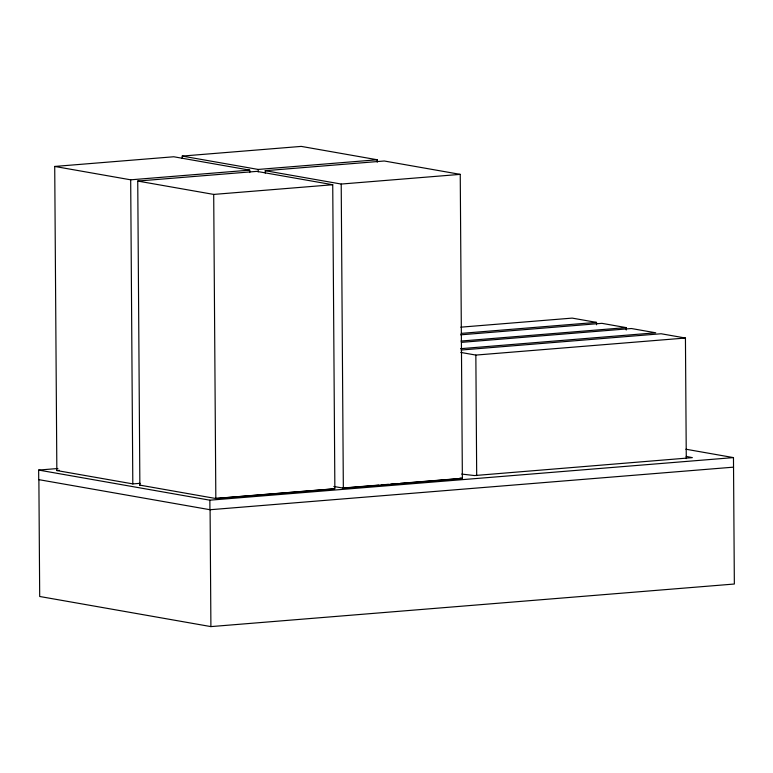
<?xml version="1.0" encoding="UTF-8"?>
<svg xmlns="http://www.w3.org/2000/svg" width="773" height="773" viewBox="0 0 773 773"><rect width="100%" height="100%" fill="white"/><g stroke="black" fill="none" stroke-linecap="round" stroke-linejoin="round"><path stroke-width="1.16" d="M132.927 483.908L56.844 470.544L54.719 166.446L173.751 156.764L249.718 170.128L249.737 172.543M182.244 158.494L182.225 156.078L301.257 146.397L377.224 159.76L377.243 162.175M54.719 166.446L130.685 179.819L249.718 170.128M182.225 156.078L258.192 169.442L377.224 159.76M139.865 485.154L137.739 181.056L256.771 171.374L332.738 184.737L334.864 488.836L215.831 498.517L139.584 485.077M265.265 173.094L265.245 170.688L384.278 160.997L460.244 174.369L462.37 478.458L343.338 488.149L333.839 486.478M137.739 181.056L213.706 194.419L332.738 184.737M265.245 170.688L341.212 184.051L460.244 174.369M460.805 327.172L572.184 318.109L596.505 322.389L596.524 324.795M461.172 333.395L596.505 322.389M460.582 334.835L601.896 323.336L626.217 327.617L626.236 330.023M460.95 341.057L626.217 327.617M461.365 342.362L631.425 328.525L655.746 332.805L460.534 348.691M461.114 350.024L661.118 333.752L685.438 338.033L686.279 458.592M460.795 352.43L475.849 355.078L685.438 338.033M685.912 449.229L733.471 457.597L734.35 584.021L210.903 626.603L210.092 509.736L38.718 479.627L38.65 470.071L57.907 468.506M56.844 470.544L59.357 470.342M140.135 483.318L132.811 483.917L130.685 179.819M342.71 488.034L378.78 485.096M381.186 484.903L388.394 484.313M390.8 484.12L398.018 483.531M400.424 483.338L461.742 478.352M215.561 498.44L334.593 488.758M38.65 470.071L209.86 500.189L733.471 457.597M733.538 467.153L209.927 509.745L209.86 500.189M686.163 456.399L692.366 457.645L474.496 475.559L461.703 474.071M459.993 478.043L462.37 478.458M210.903 626.603L39.694 596.485L38.882 479.618M475.849 355.078L476.69 475.637M341.212 184.051L343.338 488.149M258.192 169.442L258.211 171.857M213.706 194.419L215.831 498.517"/></g></svg>
